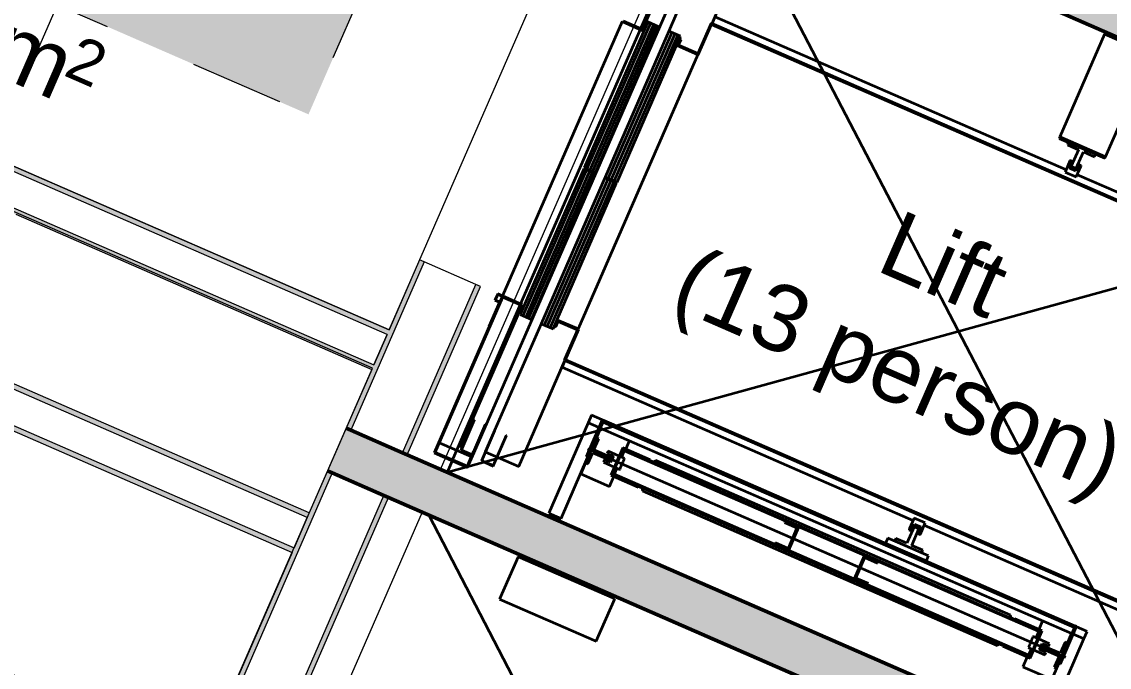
# Model space of a CAD drawing. Header units: millimetres. Extents: x -50172 to 90294, y -80883 to 956680.
# Drawn here: x 14268 to 17538, y 130 to 2071 of the extents above; entities that cross this region are included whole.
import ezdxf
from ezdxf.enums import TextEntityAlignment as Align

# ---------------------------------------------------------------- set-up
doc = ezdxf.new("R2010")
doc.units = ezdxf.units.MM
doc.header["$MEASUREMENT"] = 0
doc.linetypes.add('Dashed', pattern=[564.444447, 282.222223, -282.222223])
doc.linetypes.add('Double Dashed', pattern=[1093.611073, 529.166651, -211.666656, 141.111112, -211.666656])
for name, color, linetype in [('A-05-M_Gross_Int_Circulation', 7, 'Continuous'), ('A-15-MG_Structural_Grid', 7, 'Continuous'), ('A-20-M_Floor_Slab', 7, 'Continuous'), ('A-25-M_Wall_Int', 7, 'Continuous'), ('A-95-P_Drawing', 7, 'Continuous'), ('ArchiCAD Door Markers', 7, 'Continuous'), ('ArchiCAD Doors', 7, 'Continuous')]:
    doc.layers.add(name, color=color, linetype=linetype)
for name, color, linetype, lineweight, true_color in [('A-05-M_Gross_Int_Circulation_Pen_No__74', 7, 'Continuous', 20, 0x606060), ('A-15-MG_Structural_Grid_Pen_No__163', 7, 'Continuous', 0, 0x750077), ('A-25-M_Wall_Int_Pen_No__107', 7, 'Continuous', 15, 0xa6a6a6), ('A-25-M_Wall_Int_Pen_No__27', 7, 'Continuous', 50, 0x2a2a2a), ('A-95-H_Fill_Plan.Fill#1_Pen_No__61', 7, 'Continuous', 20, 0x6a6a6a), ('ArchiCAD Doors_Pen_No__43', 7, 'Continuous', 30, 0x444444), ('ArchiCAD Doors_Pen_No__63', 7, 'Continuous', 20, 0x606060)]:
    doc.layers.add(name, color=color, linetype=linetype, lineweight=lineweight, true_color=true_color)
for name, color, linetype, lineweight in [('A-20-M_Floor_Slab_Pen_No__89', 8, 'Continuous', 20), ('A-25-M_Wall_Int_Pen_No__1', 7, 'Continuous', 13), ('A-80-M_Lift_Pen_No__8', 7, 'Continuous', 35), ('A-95-H_Fill_Plan.Fill#1_Pen_No__1', 7, 'Continuous', 13), ('A-95-P_Drawing_Pen_No__2', 8, 'Continuous', 15), ('ArchiCAD Door Markers_Pen_No__1', 7, 'Continuous', 13), ('ArchiCAD Door Markers_Pen_No__5', 7, 'Continuous', 25), ('ArchiCAD Doors_Pen_No__1', 7, 'Continuous', 13), ('ArchiCAD Zone Stamps_Pen_No__9', 7, 'Continuous', 13)]:
    doc.layers.add(name, color=color, linetype=linetype, lineweight=lineweight)
doc.styles.add('GENERATED_STYLE_2', font='')
doc.styles.add('GENERATED_STYLE_3', font='')
doc.styles.add('GENERATED_STYLE_4', font='')
doc.styles.get('GENERATED_STYLE_2').set_extended_font_data('Arial', bold=True)
doc.styles.get('GENERATED_STYLE_3').set_extended_font_data('Arial')
doc.styles.get('GENERATED_STYLE_4').set_extended_font_data('Swis721 BT')

# ---------------------------------------------------------------- blocks, each defined once
blk = doc.blocks.new('Lobby_INB 2251_54_1', base_point=(14288.4, 2335.1))
at = {"layer": 'A-05-M_Gross_Int_Circulation_Pen_No__74', "linetype": 'Continuous'}
for p, q in [((15372.4, 1144.7), (16128.7, 2879.1)), ((12736.4, 2294.1), (15372.4, 1144.7))]:
    blk.add_line(p, q, dxfattribs=at)
at = {"layer": 'ArchiCAD Zone Stamps_Pen_No__9'}
for tag, height, style, p in [('ROOM_NAME', 250, 'GENERATED_STYLE_2', (14040.3, 3639.7)), ('zoneNameLine2', 250, 'GENERATED_STYLE_2', (13851.9, 3207.6)), ('ROOM_NUMBER', 200, 'GENERATED_STYLE_3', (13663.5, 2786.9)), ('measuredAreaCode', 200, 'GENERATED_STYLE_3', (13506.4, 2426.8)), ('DUMMY_649', 200, 'GENERATED_STYLE_3', (13813.8, 2292.8)), ('DUMMY_650', 200, 'GENERATED_STYLE_3', (14163.3, 2140.3)), ('DUMMY_651', 133.3, 'GENERATED_STYLE_3', (14442.6, 2033.8))]:
    blk.add_attdef(tag, text='', height=height, rotation=336.4404, dxfattribs=dict(at, style=style)).set_placement(p, align=Align.TOP_LEFT)
blk = doc.blocks.new('Stair 03_INB 2252_55_1', base_point=(13326.6, -173.2))
at = {"layer": 'A-05-M_Gross_Int_Circulation_Pen_No__74', "linetype": 'Continuous'}
for p, q in [((15322.2, 1029.5), (12850, 2107.5)), ((12614.2, -5180.7), (15322.2, 1029.5))]:
    blk.add_line(p, q, dxfattribs=at)
at = {"layer": 'ArchiCAD Zone Stamps_Pen_No__9'}
for tag, height, style, p in [('ROOM_NAME', 250, 'GENERATED_STYLE_2', (13078.5, 1131.5)), ('zoneNameLine2', 250, 'GENERATED_STYLE_2', (12890, 699.3)), ('ROOM_NUMBER', 200, 'GENERATED_STYLE_3', (12701.6, 278.6)), ('measuredAreaCode', 200, 'GENERATED_STYLE_3', (12544.6, -81.5)), ('DUMMY_649', 200, 'GENERATED_STYLE_3', (12852, -215.5)), ('DUMMY_650', 200, 'GENERATED_STYLE_3', (13341.3, -428.9)), ('DUMMY_651', 133.3, 'GENERATED_STYLE_3', (13620.6, -535.5))]:
    blk.add_attdef(tag, text='', height=height, rotation=336.4404, dxfattribs=dict(at, style=style)).set_placement(p, align=Align.TOP_LEFT)
blk = doc.blocks.new('Slab_3_1', base_point=(4098.2, -1742.5))
at = {"layer": 'A-20-M_Floor_Slab_Pen_No__89', "linetype": 'Continuous', "flags": 128}
for points in [[(17800.8, -266.4), (15527.5, 724.8), (16328.9, 2562.7), (18602.2, 1571.5)], [(16943.4, -2232.6), (17744.8, -394.7), (15471.5, 596.5), (14670.1, -1241.4)]]:
    blk.add_lwpolyline(points, close=True, dxfattribs=at)
blk = doc.blocks.new('Double Door Asymmetric 19_3')
at = {"layer": 'ArchiCAD Doors_Pen_No__1', "linetype": 'Continuous'}
for p, q in [((-623.4, 0), (-635.4, 0)), ((-623.4, 0), (-623.4, -15)), ((623.4, 0), (623.4, -15)), ((623.4, 0), (635.4, 0)), ((-623.4, -15), (-623.4, -115)), ((623.4, -15), (623.4, -115)), ((-623.4, -130), (-635.4, -130)), ((-623.4, -115), (-623.4, -130)), ((623.4, -115), (623.4, -130)), ((623.4, -130), (635.4, -130))]:
    blk.add_line(p, q, dxfattribs=at)
at = {"layer": 'ArchiCAD Doors_Pen_No__43', "linetype": 'Continuous'}
for p, q in [((-557.4, 0), (-623.4, 0)), ((-623.4, 0), (-623.4, -130)), ((-557.4, -130), (-557.4, 0)), ((623.4, 0), (557.4, 0)), ((557.4, 0), (557.4, -130)), ((623.4, -130), (623.4, 0)), ((-623.4, -130), (-557.4, -130)), ((557.4, -130), (623.4, -130))]:
    blk.add_line(p, q, dxfattribs=at)
at = {"layer": 'ArchiCAD Doors_Pen_No__63', "linetype": 'Continuous'}
for p, q in [((-557.4, 0), (-557.4, 724.9)), ((557.4, 0), (557.4, 390))]:
    blk.add_line(p, q, dxfattribs=at)
for centre, radius, start, end in [((-557.4, 0), 724.9, 0, 90), ((557.4, 0), 390, 90, 180)]:
    blk.add_arc(centre, radius, start, end, dxfattribs=at)
blk = doc.blocks.new('Door Stamp 17_13')
at = {"layer": 'ArchiCAD Door Markers_Pen_No__5', "linetype": 'Continuous'}
for p, q in [((514.6, -190), (-514.6, -190)), ((-514.6, -190), (-514.6, -425.7)), ((514.6, -425.7), (514.6, -190)), ((-514.6, -425.7), (514.6, -425.7)), ((-514.6, -425.7), (514.6, -425.7))]:
    blk.add_line(p, q, dxfattribs=at)
at = {"layer": 'ArchiCAD Door Markers_Pen_No__1', "style": 'GENERATED_STYLE_2'}
blk.add_attdef('AC_WIDO_ID', text='', height=150, dxfattribs=at).set_placement((-457.5, -376.8), align=Align.BOTTOM_LEFT)
blk = doc.blocks.new('Wall_17_1', base_point=(12617.7, 2345.8))
at = {"layer": 'A-25-M_Wall_Int_Pen_No__107', "linetype": 'Continuous'}
for points in [[(12617.7, 2345.8), (12611.7, 2332.1), (12983.1, 2170.1), (12989.1, 2183.9)], [(12571.7, 2240.4), (12565.7, 2226.7), (12937.1, 2064.7), (12943.1, 2078.5)], [(14132, 1685.5), (14126, 1671.8), (15366.4, 1130.9), (15372.4, 1144.7)], [(14086.1, 1580.1), (14080.1, 1566.3), (15320.4, 1025.5), (15326.4, 1039.2)]]:
    blk.add_hatch(color=256, dxfattribs=at).paths.add_polyline_path(points)
at = {"layer": 'A-25-M_Wall_Int_Pen_No__1', "linetype": 'Continuous'}
for p, q in [((12983.1, 2170.1), (12611.7, 2332.1)), ((12571.7, 2240.4), (12943.1, 2078.5)), ((12943.1, 2078.5), (12983.1, 2170.1)), ((12989.1, 2183.9), (12978.1, 2188.7)), ((12983.1, 2170.1), (12989.1, 2183.9)), ((12937.1, 2064.7), (12926.1, 2069.5)), ((12937.1, 2064.7), (12943.1, 2078.5)), ((14086.1, 1580.1), (14126, 1671.8)), ((14126, 1671.8), (14132, 1685.5)), ((15366.4, 1130.9), (14126, 1671.8)), ((14132, 1685.5), (14143, 1680.7)), ((14080.1, 1566.3), (14086.1, 1580.1)), ((14086.1, 1580.1), (15326.4, 1039.2)), ((14080.1, 1566.3), (14091.1, 1561.5))]:
    blk.add_line(p, q, dxfattribs=at)
at = {"layer": 'A-25-M_Wall_Int_Pen_No__1', "linetype": 'Continuous', "flags": 128}
for points in [[(12617.7, 2345.8), (12565.7, 2226.7)], [(12989.1, 2183.9), (12617.7, 2345.8)], [(12565.7, 2226.7), (12937.1, 2064.7)], [(15372.4, 1144.7), (14132, 1685.5)], [(14080.1, 1566.3), (14130.5, 1544.4)], [(14144.2, 1538.4), (14235.9, 1498.4)], [(14249.6, 1492.4), (15320.4, 1025.5)], [(15326.4, 1039.2), (15366.4, 1130.9)]]:
    blk.add_lwpolyline(points, dxfattribs=at)
at = {"layer": 'ArchiCAD Door Markers'}
ref = blk.add_blockref('Door Stamp 17_13', (13560.6, 1934.7), dxfattribs=dict(at, rotation=336.440386522318))
ref.add_attrib('AC_WIDO_ID', 'XD02.014', dxfattribs={"layer": 'ArchiCAD Door Markers_Pen_No__1', "color": 7, "height": 150, "rotation": 336.4404, "style": 'GENERATED_STYLE_2'}).set_placement((12971, 1776.2), align=Align.BOTTOM_LEFT)
at = {"layer": 'ArchiCAD Doors', "color": 251, "linetype": 'Continuous', "lineweight": 20, "true_color": 0x606060, "zscale": 1000, "rotation": 156.4403865223181}
blk.add_blockref('Double Door Asymmetric 19_3', (13508.6, 1815.5), dxfattribs=at)
blk = doc.blocks.new('Wall_19_1', base_point=(14061.8, 1061.6))
at = {"layer": 'A-25-M_Wall_Int_Pen_No__107', "linetype": 'Continuous'}
for points in [[(15132.5, 594.7), (14061.8, 1061.6), (14042, 1053.8), (15126.5, 580.9)], [(13890.7, 994.4), (15080.6, 475.5), (15086.6, 489.3), (13910.4, 1002.1)]]:
    blk.add_hatch(color=256, dxfattribs=at).paths.add_polyline_path(points)
at = {"layer": 'A-25-M_Wall_Int_Pen_No__1', "linetype": 'Continuous'}
for p, q in [((15126.5, 580.9), (14042, 1053.8)), ((13910.4, 1002.1), (15086.6, 489.3))]:
    blk.add_line(p, q, dxfattribs=at)
at = {"layer": 'A-25-M_Wall_Int_Pen_No__1', "linetype": 'Continuous', "flags": 128}
for points in [[(15132.5, 594.7), (14061.8, 1061.6)], [(13890.7, 994.4), (15080.6, 475.5)], [(15086.6, 489.3), (15126.5, 580.9)]]:
    blk.add_lwpolyline(points, dxfattribs=at)
blk = doc.blocks.new('Simple Door Opening_2')
at = {"layer": 'ArchiCAD Doors_Pen_No__1', "linetype": 'Continuous'}
for p, q in [((-450, 200), (-450, 185)), ((450, 200), (450, 185)), ((-450, 185), (-450, 15)), ((450, 185), (450, 15)), ((-450, 15), (-450, 0)), ((450, 15), (450, 0))]:
    blk.add_line(p, q, dxfattribs=at)
blk = doc.blocks.new('Wall_20_1', base_point=(12614.2, -5180.7))
at = {"layer": 'A-25-M_Wall_Int_Pen_No__107', "linetype": 'Continuous'}
for points in [[(15257.1, 842.8), (15477.9, 1349.2), (15464.2, 1355.2), (15243.3, 848.8)], [(15426.7, 768.8), (15647.5, 1275.3), (15633.7, 1281.3), (15412.9, 774.8)], [(15187.4, 720.4), (14386, -1117.5), (14399.7, -1123.4), (15201.1, 714.4)], [(15356.9, 646.5), (14555.5, -1191.4), (14569.3, -1197.4), (15370.7, 640.5)]]:
    blk.add_hatch(color=256, dxfattribs=at).paths.add_polyline_path(points)
at = {"layer": 'A-25-M_Wall_Int_Pen_No__107', "linetype": 'Continuous', "lineweight": 0, "true_color": 0x535353}
for points in [[(15243.3, 848.8), (15187.4, 720.4), (15201.1, 714.4), (15257.1, 842.8)], [(15257.1, 842.8), (15201.1, 714.4), (15356.9, 646.5), (15412.9, 774.8)], [(15412.9, 774.8), (15356.9, 646.5), (15370.7, 640.5), (15426.7, 768.8)]]:
    blk.add_hatch(color=251, dxfattribs=at).paths.add_polyline_path(points)
at = {"layer": 'A-25-M_Wall_Int_Pen_No__1', "linetype": 'Continuous'}
for p, q in [((15477.9, 1349.2), (15257.1, 842.8)), ((15412.9, 774.8), (15633.7, 1281.3)), ((15201.1, 714.4), (14399.7, -1123.4)), ((14555.5, -1191.4), (15356.9, 646.5))]:
    blk.add_line(p, q, dxfattribs=at)
at = {"layer": 'A-25-M_Wall_Int_Pen_No__1', "linetype": 'Continuous', "flags": 128}
for points in [[(15464.2, 1355.2), (15372.4, 1144.7)], [(15426.7, 768.8), (15647.5, 1275.3)], [(15366.4, 1130.9), (15326.4, 1039.2)], [(15320.4, 1025.5), (15132.5, 594.7)], [(14569.3, -1197.4), (15370.7, 640.5)], [(15126.5, 580.9), (15086.6, 489.3)], [(15080.6, 475.5), (12614.2, -5180.7)]]:
    blk.add_lwpolyline(points, dxfattribs=at)
at = {"layer": 'A-25-M_Wall_Int_Pen_No__27', "linetype": 'Continuous'}
for p, q in [((15257.1, 842.8), (15243.3, 848.8)), ((15412.9, 774.8), (15257.1, 842.8)), ((15426.7, 768.8), (15412.9, 774.8)), ((15187.4, 720.4), (15201.1, 714.4)), ((15201.1, 714.4), (15356.9, 646.5)), ((15356.9, 646.5), (15370.7, 640.5))]:
    blk.add_line(p, q, dxfattribs=at)
at = {"layer": 'ArchiCAD Doors', "color": 251, "linetype": 'Continuous', "lineweight": 20, "true_color": 0x606060, "xscale": -0.9999999999999999, "zscale": 1000, "rotation": 246.4404151012782}
blk.add_blockref('Simple Door Opening_2', (15644, 1767.7), dxfattribs=at)
blk = doc.blocks.new('Wall_70_1', base_point=(15243.3, 848.8))
at = {"layer": 'A-25-M_Wall_Int_Pen_No__107', "linetype": 'Continuous', "lineweight": 0, "true_color": 0x535353}
blk.add_hatch(color=251, dxfattribs=at).paths.add_polyline_path([(15370.7, 640.5), (17836.5, -434.7), (17892.4, -306.4), (15426.7, 768.8)])
at = {"layer": 'A-25-M_Wall_Int_Pen_No__27', "linetype": 'Continuous', "flags": 128}
for points in [[(17892.4, -306.4), (15426.7, 768.8)], [(15370.7, 640.5), (17836.5, -434.7)]]:
    blk.add_lwpolyline(points, dxfattribs=at)
blk = doc.blocks.new('Wall_75_1', base_point=(19055.2, 1744.8))
at = {"layer": 'A-25-M_Wall_Int_Pen_No__107', "linetype": 'Continuous', "lineweight": 0, "true_color": 0x535353}
blk.add_hatch(color=251, dxfattribs=at).paths.add_polyline_path([(19055.2, 1744.8), (16364, 2918.3), (16228.1, 2606.7), (18693.8, 1531.5)])
at = {"layer": 'A-25-M_Wall_Int_Pen_No__27', "linetype": 'Continuous', "flags": 128}
for points in [[(16364, 2918.3), (16228.1, 2606.7)], [(19055.2, 1744.8), (16364, 2918.3)], [(16228.1, 2606.7), (18693.8, 1531.5)]]:
    blk.add_lwpolyline(points, dxfattribs=at)
blk = doc.blocks.new('Sign Disabled 19')
at = {"layer": 'A-95-P_Drawing_Pen_No__2', "linetype": 'Continuous'}
for p, q in [((-123.6, 420.7), (-78.8, 86.1)), ((-67.4, 383.6), (-67.2, 385.5)), ((-43.7, 267.7), (-67.4, 383.6)), ((165.7, 266.8), (-43.7, 267.7)), ((165.6, 221), (165.7, 266.8)), ((-136, 183.1), (-141.5, 224.1)), ((-17.6, 139.9), (-34.4, 221.8)), ((-34.4, 221.8), (165.6, 221)), ((243.1, 138.9), (-17.6, 139.9)), ((294.8, -71.4), (243.1, 138.9)), ((-78.8, 86.1), (205.6, 84.9)), ((205.6, 84.9), (275.7, -172.4)), ((387.9, -51.1), (294.8, -71.4)), ((407.9, -132.4), (387.9, -51.1)), ((234, -97.7), (195.1, -88.9)), ((275.7, -172.4), (407.9, -132.4))]:
    blk.add_line(p, q, dxfattribs=at)
for centre, radius, start, end in [((-56.9, 464.8), 79.9, 262.6381, 213.4333), ((-38.6, -35.9), 279.6, 111.5915, 347.2138), ((-38.6, -35.8), 239.7, 113.9786, 347.2138)]:
    blk.add_arc(centre, radius, start, end, dxfattribs=at)
blk = doc.blocks.new('Standard grid marker')
at = {"layer": 'A-15-MG_Structural_Grid_Pen_No__163', "linetype": 'Double Dashed'}
blk.add_line((1000, 0), (29726, 0), dxfattribs=at)
at = {"layer": 'A-15-MG_Structural_Grid_Pen_No__163', "style": 'GENERATED_STYLE_4'}
for tag, p in [('AC_MarkerText_1_0', (-500, 41.2)), ('AC_MarkerText_1_1', (31226, 41.2))]:
    blk.add_attdef(tag, text='', height=350, rotation=90, dxfattribs=at).set_placement(p, align=Align.MIDDLE_CENTER)

msp = doc.modelspace()

# ---------------------------------------------------------------- hatches: boundary and pattern name
at = {"layer": 'A-95-H_Fill_Plan.Fill#1_Pen_No__61', "linetype": 'Continuous', "lineweight": 0, "true_color": 0x1a1a1a}
msp.add_hatch(color=179, dxfattribs=at).paths.add_polyline_path([(15689.7, 3076), (14864.7, 3435.7), (14305.1, 2152.4), (15130.1, 1792.7)])

# ---------------------------------------------------------------- linework, layer by layer
at = {"layer": 'A-80-M_Lift_Pen_No__8', "linetype": 'Continuous'}
for p, q in [((16348.9, 2554.1), (17820.7, -275.1)), ((15562.5, 750.6), (16333.9, 2519.7)), ((15628.3, 776.4), (16359.7, 2453.9)), ((16316.6, 2472.7), (16132, 2049.2)), ((16133.5, 2045.2), (16319.4, 2471.5)), ((16381.2, 2428.1), (16213.3, 2043.1)), ((16343.4, 2066.1), (16482.1, 2384.2)), ((16073, 2071.6), (15713.3, 1246.6)), ((16150.1, 2070.7), (15958.9, 1632.1)), ((16158.6, 2067), (15967.3, 1628.4)), ((16167.1, 2063.3), (15975.8, 1624.7)), ((16073, 2071.6), (16133.5, 2045.2)), ((16132, 2049.2), (16077, 2073.1)), ((16184, 2055.9), (16150.1, 2070.7)), ((16340.6, 2067.3), (16300.6, 1975.6)), ((16302.2, 1971.7), (16342.2, 2063.3)), ((18271.1, 1225.5), (16340.6, 2067.3)), ((16342.2, 2063.3), (18267.1, 1224)), ((16352.2, 2086.3), (16343.4, 2066.1)), ((17407.9, 1625.9), (16352.2, 2086.3)), ((16175.5, 2059.6), (15984.3, 1621)), ((15992.8, 1617.4), (16184, 2055.9)), ((16213.3, 2043.1), (16022, 1604.3)), ((16222.3, 2039.2), (16030.9, 1600.4)), ((16231.2, 2035.3), (16039.9, 1596.5)), ((16240.2, 2031.4), (16048.8, 1592.6)), ((16057.8, 1588.8), (16249.1, 2027.5)), ((16131.8, 2057.4), (16128.8, 2050.6)), ((16129.7, 2050.2), (16132.7, 2057)), ((16132.7, 2057), (16131.8, 2057.4)), ((16249.1, 2027.5), (16213.3, 2043.1)), ((17523.8, 2033.6), (17389.3, 1725.1)), ((17661.3, 1973.6), (17523.8, 2033.6)), ((16247.5, 2019), (16238.9, 1999.3)), ((16238.9, 1999.3), (16302.2, 1971.7)), ((16242.9, 2000.8), (16250.3, 2017.8)), ((16300.6, 1975.6), (16242.9, 2000.8)), ((16250.3, 2017.8), (16247.5, 2019)), ((16300.8, 1972.3), (15941.1, 1147.3)), ((17526.8, 1665.2), (17661.3, 1973.6)), ((17389.3, 1725.1), (17387.3, 1720.5)), ((17387.3, 1720.5), (17524.8, 1660.6)), ((17526.8, 1665.2), (17389.3, 1725.1)), ((17415.2, 1708.3), (17412, 1701)), ((17412, 1701), (17445.5, 1686.4)), ((17496.8, 1672.8), (17415.2, 1708.3)), ((17445.5, 1686.4), (17423.9, 1636.9)), ((17438.6, 1630.5), (17460.1, 1680)), ((17460.1, 1680), (17493.6, 1665.4)), ((17493.6, 1665.4), (17496.8, 1672.8)), ((17419.5, 1652.5), (17404.9, 1619)), ((17418.6, 1630.5), (17426.8, 1649.3)), ((17420.1, 1653.9), (17419.5, 1652.5)), ((17426.8, 1649.3), (17419.5, 1652.5)), ((17427.4, 1650.7), (17420.1, 1653.9)), ((17423.9, 1636.9), (17438.6, 1630.5)), ((17426.8, 1649.3), (17427.4, 1650.7)), ((17445.6, 1641.1), (17437.4, 1622.3)), ((17438.4, 1604.4), (17453, 1637.9)), ((17446.2, 1642.5), (17445.6, 1641.1)), ((17453, 1637.9), (17445.6, 1641.1)), ((17453.6, 1639.3), (17446.2, 1642.5)), ((17453, 1637.9), (17453.6, 1639.3)), ((17524.8, 1660.6), (17526.8, 1665.2)), ((15957.6, 1629.3), (15766.4, 1190.8)), ((15966.1, 1625.7), (15774.9, 1187)), ((15974.6, 1622), (15783.4, 1183.3)), ((15983.1, 1618.3), (15791.8, 1179.6)), ((15800.3, 1176), (15991.5, 1614.5)), ((15991.5, 1614.5), (15957.6, 1629.3)), ((15958.9, 1632.1), (15992.8, 1617.4)), ((16022, 1604.3), (16021, 1602)), ((16022, 1604.3), (16057.8, 1588.8)), ((17404.9, 1619), (17438.4, 1604.4)), ((17437.4, 1622.3), (17418.6, 1630.5)), ((17438, 1623.7), (17419.2, 1631.9)), ((17566.7, 1556.6), (17441.4, 1611.3)), ((16021, 1602), (15829.7, 1163.2)), ((16029.9, 1598.1), (15838.6, 1159.3)), ((16038.9, 1594.2), (15847.5, 1155.4)), ((16047.8, 1590.3), (15856.5, 1151.5)), ((15865.4, 1147.6), (16056.7, 1586.4)), ((16056.7, 1586.4), (16021, 1602)), ((18622.1, 1562.8), (15547.5, 716.2)), ((15713.3, 1246.6), (15507.5, 774.5)), ((15511.4, 776.1), (15714.9, 1242.7)), ((15699.1, 1252.8), (15690.7, 1233.6)), ((15692, 1234.1), (15699.6, 1251.5)), ((15713.3, 1246.6), (15699.1, 1252.8)), ((15699.6, 1251.5), (15712.9, 1245.7)), ((15773.8, 1220.2), (15713.3, 1246.6)), ((15714.9, 1242.7), (15769.9, 1218.7)), ((15769.9, 1218.7), (15585.2, 795.2)), ((15587.9, 794), (15773.8, 1220.2)), ((15704.5, 1227.6), (15672.7, 1154.7)), ((15690.7, 1233.6), (15704.5, 1227.6)), ((15705.3, 1228.3), (15692, 1234.1)), ((15766.6, 1220.1), (15762.8, 1211.4)), ((15762.8, 1211.4), (15763.8, 1211)), ((15763.8, 1211), (15767.6, 1219.7)), ((15766.4, 1190.8), (15800.3, 1176)), ((15829.7, 1163.2), (15661.8, 778.2)), ((15672.7, 1154.7), (15673.1, 1154.5)), ((15829.7, 1163.2), (15865.4, 1147.6)), ((15879.2, 1174.3), (15870.6, 1154.6)), ((15870.6, 1154.6), (15873.4, 1153.4)), ((15873.4, 1153.4), (15880.8, 1170.3)), ((15942.5, 1146.7), (15879.2, 1174.3)), ((15880.8, 1170.3), (15938.5, 1145.1)), ((15938.5, 1145.1), (15898.5, 1053.5)), ((15902.5, 1055), (15942.5, 1146.7)), ((15762.6, 734.2), (15901.3, 1052.3)), ((15901.3, 1052.3), (15892.5, 1032.1)), ((15898.5, 1053.5), (17829, 211.7)), ((17827.4, 215.7), (15902.5, 1055)), ((15892.5, 1032.1), (16948.2, 571.8)), ((15981.3, 888.1), (15971.4, 865.2)), ((16013.4, 874.1), (15981.3, 888.1)), ((15628.5, 874.5), (15588.5, 782.8)), ((15589.8, 783.3), (15629.4, 874.1)), ((15661.5, 860.1), (15621.9, 769.4)), ((15622.4, 768), (15662.4, 859.7)), ((15629.4, 874.1), (15628.5, 874.5)), ((15662.4, 859.7), (15661.5, 860.1)), ((15971.4, 865.2), (15852.8, 593.4)), ((16013.6, 874.6), (15964.9, 762.7)), ((15969.4, 760.7), (16018.2, 872.6)), ((16003.4, 851.2), (15971.4, 865.2)), ((16018.2, 872.6), (16013.6, 874.6)), ((16018, 872.1), (16016, 867.5)), ((16016, 867.5), (17433.1, 249.6)), ((17435.1, 254.2), (16018, 872.1)), ((15689.7, 842.3), (15649.8, 750.7)), ((15651.1, 751.2), (15690.7, 841.9)), ((15724.6, 827.1), (15685, 736.4)), ((15685.5, 735.1), (15725.5, 826.7)), ((15690.7, 841.9), (15689.7, 842.3)), ((15725.5, 826.7), (15724.6, 827.1)), ((15995.4, 820.3), (15962.7, 745.2)), ((16002.8, 817.1), (15995.4, 820.3)), ((16008.5, 849), (15995.9, 820.1)), ((16008, 849.2), (17425.2, 231.3)), ((15524.2, 805.4), (15619.5, 763.9)), ((15585.2, 795.2), (15587.9, 794)), ((15969, 787.1), (17406.3, 160.4)), ((15988.2, 783.7), (16002.8, 817.1)), ((16074.9, 790), (16039, 707.5)), ((16042.9, 709.1), (16076.5, 786.1)), ((16157.4, 754), (16074.9, 790)), ((16076.5, 786.1), (16156.2, 751.3)), ((16084.6, 785.8), (16095.6, 811)), ((15507.5, 774.5), (15608.3, 730.6)), ((15606.7, 734.5), (15511.4, 776.1)), ((15588.5, 782.8), (15622.4, 768)), ((15621.9, 769.4), (15589.8, 783.3)), ((15625.5, 777.6), (15606.7, 734.5)), ((15608.3, 730.6), (15628.3, 776.4)), ((15628.3, 776.4), (15625.5, 777.6)), ((15661.8, 778.2), (15762.6, 734.2)), ((15889.5, 577.4), (15969.4, 760.7)), ((15964.9, 762.7), (15969.4, 760.7)), ((15970, 742), (15984.6, 775.4)), ((15984.6, 775.4), (16039.6, 751.4)), ((16043.2, 759.7), (15988.2, 783.7)), ((16019.9, 753.8), (16016.7, 746.4)), ((16038.6, 745.6), (16019.9, 753.8)), ((16031.2, 779.9), (16028.1, 772.5)), ((16028.1, 772.5), (16046.8, 764.4)), ((16064.7, 765.3), (16031.2, 779.9)), ((16046.8, 764.4), (16038.6, 745.6)), ((16039.6, 751.4), (16043.2, 759.7)), ((16050.1, 731.8), (16064.7, 765.3)), ((16080.6, 758.1), (16066.9, 764.1)), ((16079.7, 780.9), (16071.5, 762.1)), ((16076.2, 747.9), (16078.5, 753.2)), ((16078.5, 753.2), (16080.1, 756.8)), ((16080.9, 783.6), (16079.7, 780.9)), ((17326.3, 237.3), (16079.7, 780.9)), ((16080.1, 756.8), (16080.6, 758.1)), ((17327.5, 240), (16080.9, 783.6)), ((16083.2, 782.6), (16083.4, 783.1)), ((16138.4, 759.1), (16138.2, 758.6)), ((16156.2, 751.3), (16157.4, 754)), ((16174.1, 752.2), (16165.3, 746.8)), ((17241.1, 287), (16174.1, 752.2)), ((15562.5, 750.6), (15547.5, 716.2)), ((15649.8, 750.7), (15685.5, 735.1)), ((15685, 736.4), (15651.1, 751.2)), ((15963.1, 745), (15948.5, 711.5)), ((15962.7, 745.2), (15970, 742)), ((16016.7, 746.4), (16050.1, 731.8)), ((16057.1, 729.1), (16048.9, 710.3)), ((16052.5, 731.1), (16066.3, 725.1)), ((16066.3, 725.1), (16066.8, 726.3)), ((16066.8, 726.3), (16068.4, 729.9)), ((16068.4, 729.9), (16070.7, 735.3)), ((16070.7, 735.3), (16073.5, 741.6)), ((16073.5, 741.6), (16076.2, 747.9)), ((16166.3, 747.4), (16156.4, 751.7)), ((15948.1, 711.7), (15948.5, 711.5)), ((15948.5, 711.5), (16035.6, 673.5)), ((16035.6, 673.5), (16048.6, 703.3)), ((16039, 707.5), (16121.5, 671.5)), ((16122.7, 674.3), (16042.9, 709.1)), ((16048.9, 710.3), (16047.7, 707.5)), ((16047.7, 707.5), (17294.3, 163.9)), ((17295.5, 166.7), (16048.9, 710.3)), ((16049.8, 706.1), (16050, 706.5)), ((16105, 682.5), (16104.8, 682.1)), ((16121.5, 671.5), (16122.7, 674.3)), ((16122.5, 673.8), (16132.3, 669.5)), ((16132.1, 670.7), (16134.1, 660.6)), ((16134.1, 660.6), (17201.1, 195.3)), ((15852.8, 593.4), (15889.5, 577.4)), ((15491.5, 587.9), (16963.4, -2241.3)), ((16562.8, 569.1), (16561.2, 565.4)), ((16561.2, 565.4), (16598.8, 549)), ((16604.1, 551.1), (16562.8, 569.1)), ((16951.2, 578.6), (16936.7, 545.2)), ((16944, 542), (16952.2, 560.8)), ((16984.7, 564), (16951.2, 578.6)), ((16951.6, 559.4), (16970.4, 551.2)), ((16952.2, 560.8), (16971, 552.6)), ((16970.1, 530.6), (16984.7, 564)), ((16981.7, 557.2), (17817.5, 192.7)), ((16598.8, 549), (16572, 487.6)), ((16574.1, 482.4), (16604.1, 551.1)), ((16951, 552.5), (16929.5, 503)), ((16936.7, 545.2), (16936.1, 543.8)), ((16936.1, 543.8), (16943.4, 540.6)), ((16936.7, 545.2), (16944, 542)), ((16943.4, 540.6), (16944, 542)), ((16944.1, 496.6), (16965.7, 546.1)), ((16965.7, 546.1), (16951, 552.5)), ((16962.8, 533.8), (16962.2, 532.4)), ((16962.2, 532.4), (16969.5, 529.2)), ((16971, 552.6), (16962.8, 533.8)), ((16962.8, 533.8), (16970.1, 530.6)), ((16969.5, 529.2), (16970.1, 530.6)), ((16534.4, 504), (16532.8, 500.3)), ((16532.8, 500.3), (16574.1, 482.4)), ((16572, 487.6), (16534.4, 504)), ((16871.8, 518.4), (16865.4, 503.7)), ((16865.4, 503.7), (16988.2, 450.1)), ((16994.6, 464.8), (16871.8, 518.4)), ((16896, 517.6), (16892.8, 510.3)), ((16892.8, 510.3), (16974.4, 474.7)), ((16929.5, 503), (16896, 517.6)), ((16977.6, 482), (16944.1, 496.6)), ((15760.3, 462.5), (15704.7, 335.1)), ((16050.9, 335.8), (15760.3, 462.5)), ((16801.1, 465.2), (16771.2, 396.4)), ((16776.4, 398.5), (16803.2, 459.9)), ((16842.4, 447.2), (16801.1, 465.2)), ((16803.2, 459.9), (16840.8, 443.5)), ((16974.4, 474.7), (16977.6, 482)), ((16988.2, 450.1), (16994.6, 464.8)), ((16840.8, 443.5), (16842.4, 447.2)), ((16771.2, 396.4), (16812.4, 378.4)), ((16814, 382.1), (16776.4, 398.5)), ((16812.4, 378.4), (16814, 382.1)), ((15704.7, 335.1), (15995.3, 208.4)), ((15995.3, 208.4), (16050.9, 335.8)), ((17243.1, 276.8), (17241.1, 287)), ((17252.9, 274.2), (17242.8, 278.6)), ((17253.7, 276), (17252.5, 273.2)), ((17252.5, 273.2), (17332.3, 238.5)), ((17336.2, 240), (17253.7, 276)), ((17270.2, 265), (17270.4, 265.4)), ((17337.6, 269.4), (17326.6, 244.2)), ((17332.3, 238.5), (17298.7, 161.5)), ((17300.3, 157.5), (17336.2, 240)), ((17318.1, 218.5), (17326.3, 237.3)), ((17325.4, 241.5), (17325.2, 241)), ((17326.3, 237.3), (17327.5, 240)), ((17435.3, 254.6), (17386.6, 142.8)), ((17391.2, 140.8), (17439.9, 252.6)), ((17412.1, 202.6), (17424.7, 231.5)), ((17461.8, 215.3), (17429.7, 229.3)), ((17433.1, 249.6), (17435.1, 254.2)), ((17439.9, 252.6), (17435.3, 254.6)), ((17471.8, 238.2), (17439.7, 252.2)), ((17461.8, 215.3), (17471.8, 238.2)), ((17201.1, 195.3), (17210, 200.7)), ((17208.4, 199.8), (17218.6, 195.3)), ((17219, 196.2), (17217.8, 193.5)), ((17298.7, 161.5), (17219, 196.2)), ((17299, 199.6), (17296.7, 194.3)), ((17301.8, 206), (17299, 199.6)), ((17304.5, 212.3), (17301.8, 206)), ((17306.8, 217.6), (17304.5, 212.3)), ((17308.4, 221.2), (17306.8, 217.6)), ((17309, 222.5), (17308.4, 221.2)), ((17322.7, 216.5), (17309, 222.5)), ((17325.1, 215.7), (17310.5, 182.2)), ((17358.6, 201.1), (17325.1, 215.7)), ((17328.4, 183.2), (17336.6, 202)), ((17336.6, 202), (17355.4, 193.8)), ((17343.3, -56.5), (17461.8, 215.3)), ((17355.4, 193.8), (17358.6, 201.1)), ((17379.8, 127.2), (17412.6, 202.4)), ((17405.2, 205.6), (17390.6, 172.1)), ((17412.6, 202.4), (17405.2, 205.6)), ((17217.8, 193.5), (17300.3, 157.5)), ((17236.8, 188.4), (17237, 188.9)), ((17292, 164.9), (17291.8, 164.5)), ((17294.3, 163.9), (17295.5, 166.7)), ((17295.1, 190.7), (17294.6, 189.5)), ((17294.6, 189.5), (17308.3, 183.5)), ((17296.7, 194.3), (17295.1, 190.7)), ((17295.5, 166.7), (17303.7, 185.5)), ((17310.5, 182.2), (17344, 167.7)), ((17347.2, 175), (17328.4, 183.2)), ((17335.6, 196.1), (17332, 187.8)), ((17332, 187.8), (17387, 163.9)), ((17390.6, 172.1), (17335.6, 196.1)), ((17344, 167.7), (17347.2, 175)), ((17387, 163.9), (17372.5, 130.4)), ((17290.6, 161.7), (17277.7, 131.9)), ((17277.7, 131.9), (17364.7, 94)), ((17386.6, 142.8), (17306.6, -40.5)), ((17386.6, 142.8), (17391.2, 140.8)), ((17372.5, 130.4), (17379.8, 127.2))]:
    msp.add_line(p, q, dxfattribs=at)
at = {"layer": 'A-95-H_Fill_Plan.Fill#1_Pen_No__1', "linetype": 'Dashed', "flags": 128}
msp.add_lwpolyline([(15689.7, 3076), (14864.7, 3435.7), (14305.1, 2152.4), (15130.1, 1792.7)], close=True, dxfattribs=at)

# ---------------------------------------------------------------- block references
at = {"layer": 'A-05-M_Gross_Int_Circulation', "linetype": 'Continuous'}
ref = msp.add_blockref('Lobby_INB 2251_54_1', (14288.4, 2335.1), dxfattribs=at)
ref.add_attrib('DUMMY_650', ' m', dxfattribs={"layer": 'ArchiCAD Zone Stamps_Pen_No__9', "color": 7, "height": 200, "rotation": 336.4404, "style": 'GENERATED_STYLE_3'}).set_placement((14163.3, 2140.3), align=Align.TOP_LEFT)
ref.add_attrib('DUMMY_651', '2', dxfattribs={"layer": 'ArchiCAD Zone Stamps_Pen_No__9', "color": 7, "height": 133.3, "rotation": 336.4404, "style": 'GENERATED_STYLE_3'}).set_placement((14442.6, 2033.8), align=Align.TOP_LEFT)
ref = msp.add_blockref('Stair 03_INB 2252_55_1', (13326.6, -173.2), dxfattribs=at)
ref.add_attrib('zoneNameLine2', 'ID. SF007', dxfattribs={"layer": 'ArchiCAD Zone Stamps_Pen_No__9', "color": 7, "height": 250, "rotation": 336.4404, "style": 'GENERATED_STYLE_2'}).set_placement((12890, 699.3), align=Align.TOP_LEFT)
at = {"layer": 'A-15-MG_Structural_Grid', "color": 8, "linetype": 'Continuous', "lineweight": 15, "zscale": 1000, "rotation": 246.440411583993}
msp.add_blockref('Standard grid marker', (21889.7, 19355.8), dxfattribs=at)
at = {"layer": 'A-20-M_Floor_Slab', "color": 8, "linetype": 'Continuous', "lineweight": 20}
msp.add_blockref('Slab_3_1', (4098.2, -1742.5), dxfattribs=at)
at = {"layer": 'A-25-M_Wall_Int', "color": 250, "lineweight": 50, "true_color": 0x2a2a2a}
for name, p in [('Wall_75_1', (19055.2, 1744.8)), ('Wall_20_1', (12614.2, -5180.7)), ('Wall_17_1', (12617.7, 2345.8)), ('Wall_19_1', (14061.8, 1061.6)), ('Wall_70_1', (15243.3, 848.8))]:
    msp.add_blockref(name, p, dxfattribs=at)
at = {"layer": 'A-95-P_Drawing', "linetype": 'Continuous', "zscale": 1000, "rotation": 336.4404115839945}
msp.add_blockref('Sign Disabled 19', (14886.5, 2517.8), dxfattribs=at)

# ---------------------------------------------------------------- texts
at = {"layer": 'A-80-M_Lift_Pen_No__8', "linetype": 'Continuous', "char_height": 200, "attachment_point": 5, "rotation": 336.4404, "style": 'GENERATED_STYLE_4'}
for s, insert in [('\\A1;{\\fSwis721 BT|b0|i0|c0|p34; Lift}', (17005.6, 1357.4)), ('\\A1;{\\fSwis721 BT|b0|i0|c0|p34;(13 person)}', (16894.1, 997.8))]:
    msp.add_mtext(s, dxfattribs=dict(at, insert=insert))

doc.saveas('drawing.dxf')
